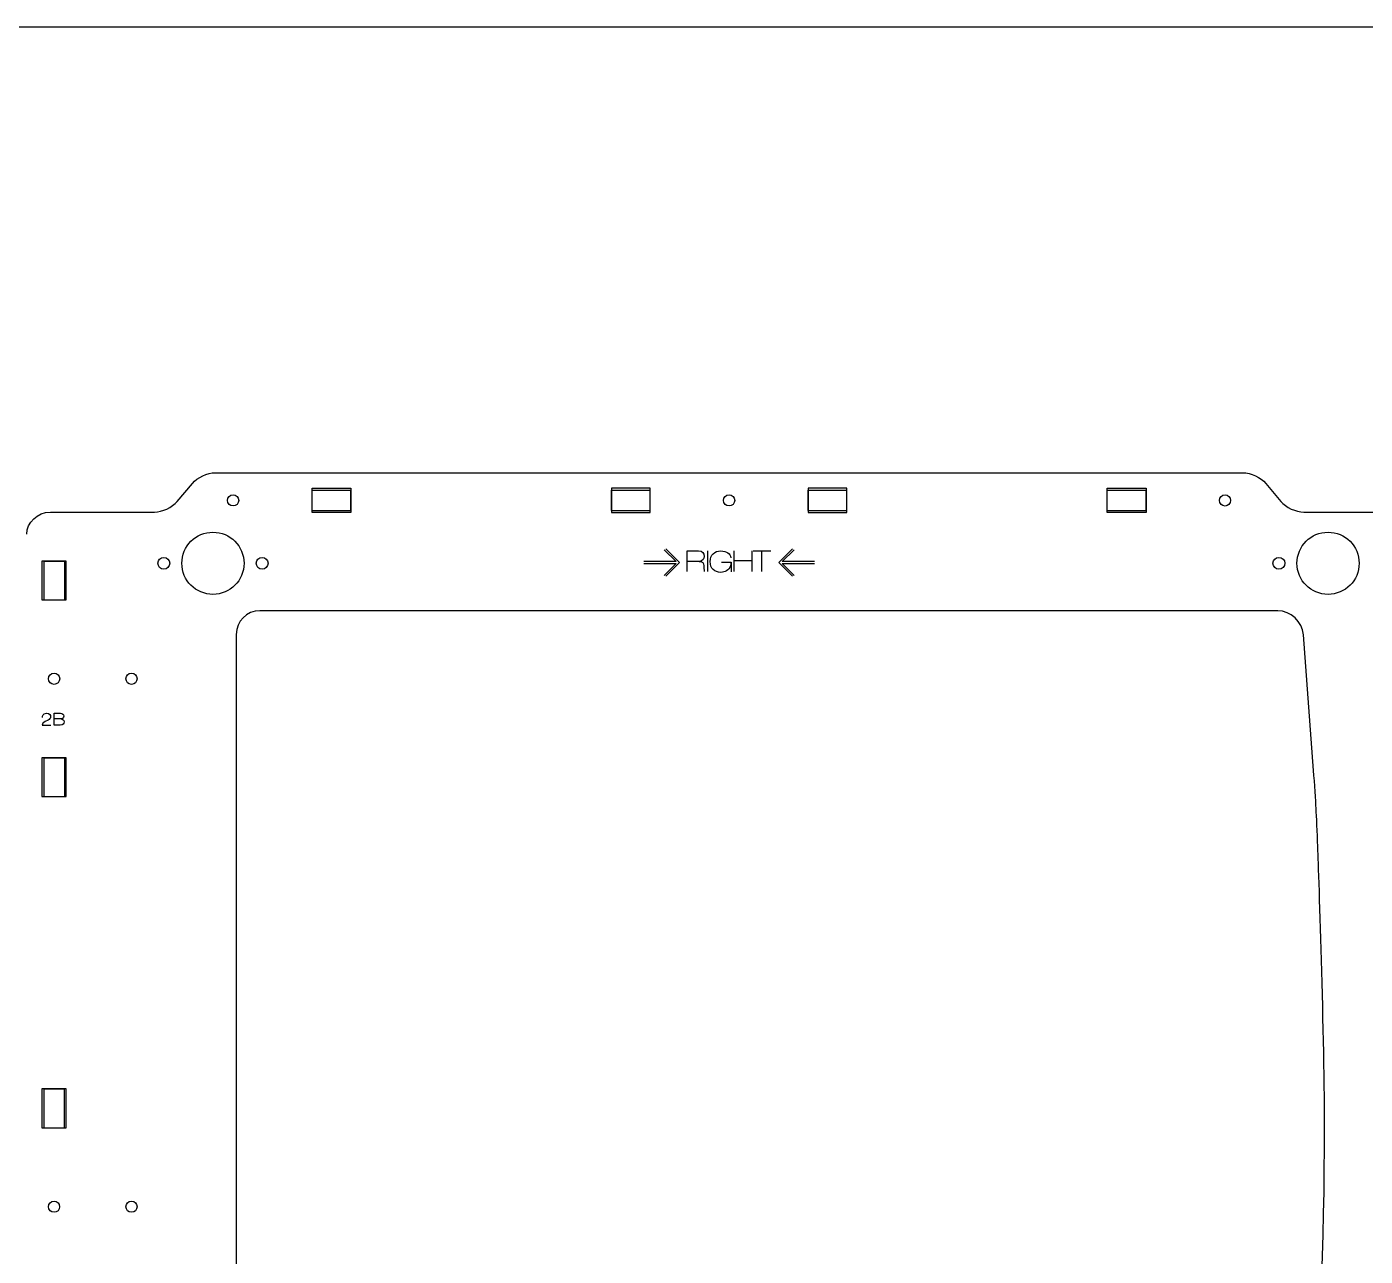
# Model space of a CAD drawing. Header units: millimetres. Extents: x -1200 to 608, y -610 to 472.
# Drawn here: x -792.3 to -452, y -312.5 to 0 of the extents above; entities that cross this region are included whole.
import ezdxf

# ---------------------------------------------------------------- set-up
doc = ezdxf.new("R2010")
doc.units = ezdxf.units.MM
for name, color, linetype, true_color in [('CHANGED_PARTS', 3, 'Continuous', 0x00ff00), ('CUTS', 1, 'Continuous', 0xff0000), ('ORIGIONAL_PARTS_THAT_WERE_', 6, 'Continuous', 0xff00ff), ('TEXT', 5, 'Continuous', 0x0000ff)]:
    doc.layers.add(name, color=color, linetype=linetype, true_color=true_color)
doc.layers.add('laser bed referance', color=3, linetype='Continuous', lineweight=25, true_color=0x00ff00)

msp = doc.modelspace()

# ---------------------------------------------------------------- linework, layer by layer
at = {"layer": 'CHANGED_PARTS'}
for p, q in [((-719.73, -117.77), (-709.88, -117.77)), ((-719.73, -122.97), (-719.73, -117.77)), ((-709.88, -122.97), (-709.88, -117.77)), ((-643.63, -117.77), (-633.78, -117.77)), ((-643.63, -122.97), (-643.63, -117.77)), ((-633.78, -122.97), (-633.78, -117.77)), ((-593.63, -117.77), (-583.78, -117.77)), ((-593.63, -122.97), (-593.63, -117.77)), ((-583.78, -122.97), (-583.78, -117.77)), ((-517.56, -117.77), (-507.71, -117.77)), ((-517.56, -122.97), (-517.56, -117.77)), ((-507.71, -122.97), (-507.71, -117.77)), ((-719.73, -122.97), (-709.88, -122.97)), ((-643.63, -122.97), (-633.78, -122.97)), ((-593.63, -122.97), (-583.78, -122.97)), ((-517.56, -122.97), (-507.71, -122.97)), ((-787.92, -135.78), (-782.72, -135.78)), ((-787.92, -135.78), (-787.92, -145.63)), ((-782.72, -135.78), (-782.72, -145.63)), ((-787.92, -145.63), (-782.72, -145.63)), ((-787.92, -185.78), (-782.72, -185.78)), ((-787.92, -185.78), (-787.92, -195.63)), ((-782.72, -185.78), (-782.72, -195.63)), ((-787.92, -195.63), (-782.72, -195.63)), ((-787.93, -269.95), (-782.73, -269.95)), ((-787.93, -269.95), (-787.93, -279.8)), ((-782.73, -269.95), (-782.73, -279.8)), ((-787.93, -279.8), (-782.73, -279.8))]:
    msp.add_line(p, q, dxfattribs=at)
at = {"layer": 'CHANGED_PARTS', "color": 3, "true_color": 0x00ff00}
for points in [[(-767.07, -165.71), (-767.07, -164.92), (-766.43, -164.28), (-765.65, -164.28)], [(-765.65, -167.13), (-766.43, -167.13), (-767.07, -166.49), (-767.07, -165.71)], [(-765.65, -164.28), (-764.86, -164.28), (-764.22, -164.92), (-764.22, -165.71)], [(-764.22, -165.71), (-764.22, -166.49), (-764.86, -167.13), (-765.65, -167.13)], [(-767.07, -299.88), (-767.07, -299.09), (-766.43, -298.45), (-765.65, -298.45)], [(-765.65, -298.45), (-764.86, -298.45), (-764.22, -299.09), (-764.22, -299.88)], [(-765.65, -301.3), (-766.43, -301.3), (-767.07, -300.66), (-767.07, -299.88)], [(-764.22, -299.88), (-764.22, -300.66), (-764.86, -301.3), (-765.65, -301.3)]]:
    msp.add_open_spline(points, degree=3, dxfattribs=at)
at = {"layer": 'CUTS', "color": 1, "true_color": 0xff0000}
for points in [[(-744.38, -113.35), (-483.08, -113.35)], [(-754.02, -120.65), (-750.17, -116.06)], [(-477.28, -116.06), (-473.43, -120.65)], [(-786.27, -123.35), (-759.82, -123.35)], [(-467.63, -123.35), (-441.18, -123.35)], [(-474.22, -148.43), (-733.02, -148.43)], [(-739.02, -154.43), (-739.02, -397.43)], [(-465.12, -189.02), (-467.69, -154.52)]]:
    msp.add_lwpolyline(points, dxfattribs=at)
for points in [[(-750.17, -116.06), (-748.92, -114.57), (-746.32, -113.35), (-744.38, -113.35)], [(-483.08, -113.35), (-481.13, -113.35), (-478.53, -114.57), (-477.28, -116.06)], [(-741.23, -120.37), (-741.23, -119.58), (-740.59, -118.94), (-739.81, -118.94)], [(-739.81, -118.94), (-739.02, -118.94), (-738.38, -119.58), (-738.38, -120.37)], [(-615.13, -120.37), (-615.13, -119.58), (-614.5, -118.94), (-613.71, -118.94)], [(-613.71, -118.94), (-612.92, -118.94), (-612.28, -119.58), (-612.28, -120.37)], [(-489.06, -120.37), (-489.06, -119.59), (-488.42, -118.95), (-487.64, -118.95)], [(-487.64, -118.95), (-486.85, -118.95), (-486.21, -119.59), (-486.21, -120.37)], [(-759.82, -123.35), (-757.88, -123.35), (-755.27, -122.14), (-754.02, -120.65)], [(-739.81, -121.79), (-740.59, -121.79), (-741.23, -121.16), (-741.23, -120.37)], [(-738.38, -120.37), (-738.38, -121.16), (-739.02, -121.79), (-739.81, -121.79)], [(-613.71, -121.79), (-614.5, -121.79), (-615.13, -121.15), (-615.13, -120.37)], [(-612.28, -120.37), (-612.28, -121.15), (-612.92, -121.79), (-613.71, -121.79)], [(-487.64, -121.8), (-488.42, -121.8), (-489.06, -121.16), (-489.06, -120.37)], [(-486.21, -120.37), (-486.21, -121.16), (-486.85, -121.8), (-487.64, -121.8)], [(-473.43, -120.65), (-472.18, -122.14), (-469.57, -123.35), (-467.63, -123.35)], [(-792.27, -128.95), (-792.27, -126.05), (-789.57, -123.35), (-786.27, -123.35)], [(-752.84, -136.35), (-752.84, -131.99), (-749.3, -128.45), (-744.94, -128.45)], [(-744.94, -128.45), (-740.58, -128.45), (-737.04, -131.99), (-737.04, -136.35)], [(-469.34, -136.35), (-469.34, -131.99), (-465.8, -128.45), (-461.44, -128.45)], [(-461.44, -128.45), (-457.08, -128.45), (-453.54, -131.99), (-453.54, -136.35)], [(-758.94, -136.35), (-758.94, -135.53), (-758.27, -134.85), (-757.44, -134.85)], [(-757.44, -134.85), (-756.61, -134.85), (-755.94, -135.53), (-755.94, -136.35)], [(-733.94, -136.35), (-733.94, -135.53), (-733.27, -134.85), (-732.44, -134.85)], [(-732.44, -134.85), (-731.61, -134.85), (-730.94, -135.53), (-730.94, -136.35)], [(-475.44, -136.35), (-475.44, -135.53), (-474.77, -134.85), (-473.94, -134.85)], [(-473.94, -134.85), (-473.11, -134.85), (-472.44, -135.53), (-472.44, -136.35)], [(-757.44, -137.85), (-758.27, -137.85), (-758.94, -137.18), (-758.94, -136.35)], [(-755.94, -136.35), (-755.94, -137.18), (-756.61, -137.85), (-757.44, -137.85)], [(-744.94, -144.25), (-749.3, -144.25), (-752.84, -140.72), (-752.84, -136.35)], [(-737.04, -136.35), (-737.04, -140.72), (-740.58, -144.25), (-744.94, -144.25)], [(-732.44, -137.85), (-733.27, -137.85), (-733.94, -137.18), (-733.94, -136.35)], [(-730.94, -136.35), (-730.94, -137.18), (-731.61, -137.85), (-732.44, -137.85)], [(-473.94, -137.85), (-474.77, -137.85), (-475.44, -137.18), (-475.44, -136.35)], [(-472.44, -136.35), (-472.44, -137.18), (-473.11, -137.85), (-473.94, -137.85)], [(-461.44, -144.25), (-465.8, -144.25), (-469.34, -140.72), (-469.34, -136.35)], [(-453.54, -136.35), (-453.54, -140.72), (-457.08, -144.25), (-461.44, -144.25)], [(-733.02, -148.43), (-736.34, -148.43), (-739.02, -151.11), (-739.02, -154.43)], [(-467.69, -154.52), (-467.98, -151.17), (-470.92, -148.43), (-474.22, -148.43)], [(-786.75, -165.71), (-786.75, -164.92), (-786.11, -164.28), (-785.32, -164.28)], [(-785.32, -167.13), (-786.11, -167.13), (-786.75, -166.49), (-786.75, -165.71)], [(-785.32, -164.28), (-784.53, -164.28), (-783.9, -164.92), (-783.9, -165.71)], [(-783.9, -165.71), (-783.9, -166.49), (-784.53, -167.13), (-785.32, -167.13)], [(-464.48, -198.65), (-464.58, -196.71), (-464.87, -192.38), (-465.12, -189.02)], [(-464.06, -208.29), (-464.19, -204.92), (-464.37, -200.58), (-464.48, -198.65)], [(-462.33, -279.43), (-462.33, -254.39), (-464.06, -208.29), (-464.06, -208.29)], [(-467.68, -396.18), (-467.68, -396.18), (-462.33, -339.19), (-462.33, -279.43)], [(-786.76, -299.88), (-786.76, -299.09), (-786.12, -298.45), (-785.33, -298.45)], [(-785.33, -298.45), (-784.54, -298.45), (-783.91, -299.09), (-783.91, -299.88)], [(-785.33, -301.3), (-786.12, -301.3), (-786.76, -300.66), (-786.76, -299.88)], [(-783.91, -299.88), (-783.91, -300.66), (-784.54, -301.3), (-785.33, -301.3)]]:
    msp.add_open_spline(points, degree=3, dxfattribs=at)
at = {"layer": 'laser bed referance'}
msp.add_line((-1200, 0), (0, 0), dxfattribs=at)
at = {"layer": 'ORIGIONAL_PARTS_THAT_WERE_', "color": 6, "true_color": 0xff00ff}
for points in [[(-719.73, -117.27), (-709.88, -117.27), (-709.88, -123.47), (-719.73, -123.47), (-719.73, -117.27), (-719.73, -117.27)], [(-643.63, -123.47), (-633.78, -123.47), (-633.78, -117.27), (-643.63, -117.27), (-643.63, -123.47), (-643.63, -123.47)], [(-593.63, -123.47), (-583.78, -123.47), (-583.78, -117.27), (-593.63, -117.27), (-593.63, -123.47), (-593.63, -123.47)], [(-517.56, -117.27), (-507.71, -117.27), (-507.71, -123.47), (-517.56, -123.47), (-517.56, -117.27), (-517.56, -117.27)], [(-788.42, -145.63), (-782.22, -145.63), (-782.22, -135.78), (-788.42, -135.78), (-788.42, -145.63), (-788.42, -145.63)], [(-788.42, -195.63), (-782.22, -195.63), (-782.22, -185.78), (-788.42, -185.78), (-788.42, -195.63), (-788.42, -195.63)], [(-788.43, -279.8), (-782.23, -279.8), (-782.23, -269.95), (-788.43, -269.95), (-788.43, -279.8), (-788.43, -279.8)]]:
    msp.add_lwpolyline(points, dxfattribs=at)
at = {"layer": 'TEXT', "color": 5, "true_color": 0x0000ff}
for points in [[(-629.83, -132.71), (-626.35, -136.18), (-629.83, -139.66)], [(-597.59, -139.66), (-601.06, -136.18), (-597.59, -132.71)], [(-630.2, -132.94), (-627.21, -135.93), (-635.39, -135.93)], [(-624.35, -138.42), (-624.35, -133.21), (-621.48, -133.21)], [(-621.29, -135.88), (-621.29, -135.89), (-624.35, -135.9)], [(-619.17, -133.21), (-619.17, -138.42)], [(-615.65, -136.09), (-613.2, -136.09), (-613.2, -138.54)], [(-612.4, -138.42), (-612.4, -133.21)], [(-612.4, -135.64), (-607.93, -135.64)], [(-607.93, -133.21), (-607.93, -138.42)], [(-607.58, -133.21), (-603.08, -133.21)], [(-605.4, -138.42), (-605.4, -133.26)], [(-592.03, -135.93), (-600.2, -135.93), (-597.2, -132.93)], [(-635.39, -136.43), (-627.21, -136.43), (-630.21, -139.43)], [(-597.21, -139.42), (-600.2, -136.44), (-592.03, -136.44)], [(-786.84, -176.2), (-787.56, -176.57)], [(-785.32, -174.47), (-783.68, -174.47)], [(-783.79, -177.49), (-785.32, -177.49), (-785.32, -174.47), (-785.32, -174.47)], [(-783.54, -175.91), (-785.32, -175.91)], [(-783.54, -175.91), (-783.54, -175.91)], [(-788.34, -177.51), (-786.12, -177.51)]]:
    msp.add_lwpolyline(points, dxfattribs=at)
for points in [[(-621.48, -133.21), (-620.44, -133.21), (-620.05, -133.71), (-620.05, -134.64)], [(-620.05, -134.64), (-620.05, -135.13), (-620.38, -135.83), (-621.29, -135.88)], [(-621.29, -135.89), (-620.49, -135.9), (-620.14, -136.27), (-620.14, -136.99)], [(-618.54, -135.93), (-618.54, -134.21), (-617.33, -133.21), (-615.84, -133.21)], [(-615.84, -138.66), (-617.33, -138.66), (-618.54, -137.66), (-618.54, -135.93)], [(-615.84, -133.21), (-614.21, -133.21), (-613.46, -133.93), (-613.27, -134.94)], [(-613.2, -136.09), (-613.27, -136.7), (-613.38, -136.97), (-613.38, -136.97)], [(-620.14, -136.99), (-620.14, -137.18), (-620.13, -138.21), (-620.02, -138.42)], [(-613.38, -136.97), (-613.74, -138.17), (-614.75, -138.66), (-615.84, -138.66)], [(-787.56, -176.57), (-788.11, -176.89), (-788.33, -177.06), (-788.34, -177.51)], [(-788.28, -175.52), (-788.28, -175.2), (-788.27, -174.46), (-787.22, -174.46)], [(-787.22, -174.46), (-786.38, -174.46), (-786.21, -175.01), (-786.21, -175.3)], [(-786.21, -175.3), (-786.21, -175.73), (-786.47, -175.98), (-786.84, -176.2)], [(-782.78, -176.67), (-782.78, -177.02), (-783, -177.49), (-783.79, -177.49)], [(-783.68, -174.47), (-783.2, -174.47), (-782.87, -174.73), (-782.87, -175.22)], [(-782.87, -175.22), (-782.87, -175.58), (-783.18, -175.92), (-783.54, -175.91)], [(-783.54, -175.91), (-783.14, -175.93), (-782.78, -176.14), (-782.78, -176.67)]]:
    msp.add_open_spline(points, degree=3, dxfattribs=at)

doc.saveas('drawing.dxf')
